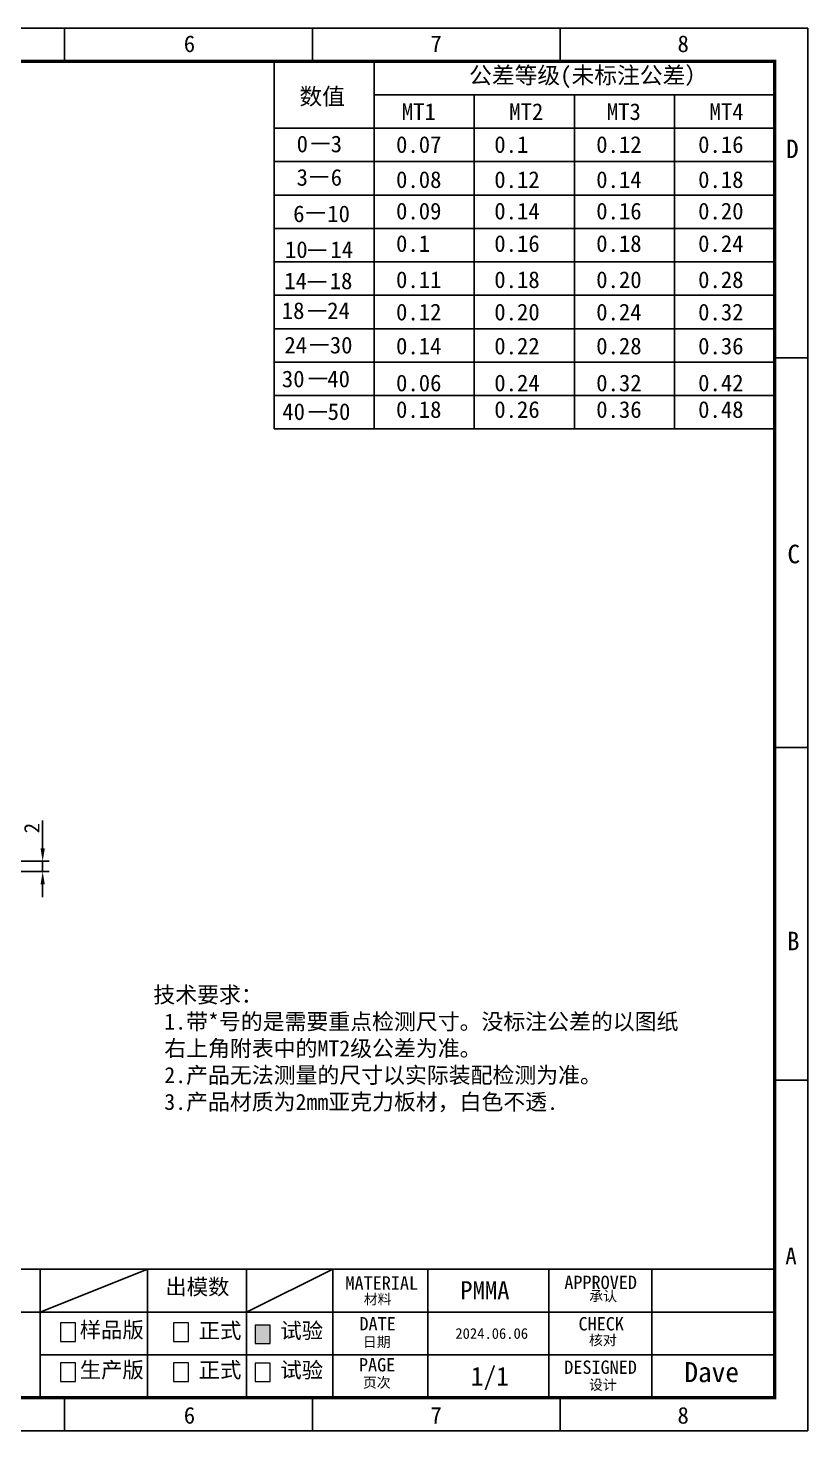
# Model space of a CAD drawing. Header units: millimetres. Extents: x 16785 to 17171, y 29514 to 29787.
# Drawn here: x 17018.9 to 17170.8, y 29513.6 to 29786.6 of the extents above; entities that cross this region are included whole.
import ezdxf
from ezdxf.enums import TextEntityAlignment as Align

# ---------------------------------------------------------------- set-up
doc = ezdxf.new("R2010")
doc.units = ezdxf.units.MM
doc.header["$PDMODE"] = 2
doc.layers.add('dim', color=3, linetype='Continuous')
doc.layers.add('title bar', color=7, linetype='Continuous')
doc.styles.get("Standard").update_dxf_attribs({"font": ''})
doc.styles.add('style3', font='')
doc.styles.add('宝明', font='')
doc.styles.get('Standard').set_extended_font_data('SimSun')
doc.styles.get('style3').set_extended_font_data('SimSun')
doc.styles.get('宝明').set_extended_font_data('SimHei')
doc.dimstyles.new('ISO-25', dxfattribs={"dimtxt": 3, "dimasz": 2.5, "dimexe": 1.25, "dimexo": 0.3, "dimtad": 1, "dimdsep": 46, "dimtxsty": 'Standard', "dimcen": 2.5, "dimclrd": 5, "dimclre": 5, "dimadec": 0, "dimazin": 0, "dimtfac": 1, "dimtmove": 0, "dimatfit": 3, "dimfxl": 1, "dimarcsym": 0})

# ---------------------------------------------------------------- blocks, each defined once
blk = doc.blocks.new('*D3')
at = {"color": 5, "lineweight": -2}
for p, q in [((17021.73, 29626.95), (17021.73, 29632.36)), ((17014.83, 29624.45), (17022.98, 29624.45)), ((17021.73, 29622.45), (17021.73, 29624.45)), ((17014.83, 29622.45), (17022.98, 29622.45)), ((17021.73, 29619.95), (17021.73, 29617.45))]:
    blk.add_line(p, q, dxfattribs=at)
at = {"color": 5}
for points in [[(17021.32, 29626.95), (17022.15, 29626.95), (17021.73, 29624.45)], [(17021.32, 29619.95), (17022.15, 29619.95), (17021.73, 29622.45)]]:
    blk.add_solid(points, dxfattribs=at)
at = {"layer": 'Defpoints', "color": 0}
for p in [(17014.53, 29624.45), (17021.73, 29624.45), (17014.53, 29622.45)]:
    blk.add_point(p, dxfattribs=at)
at = {"color": 0, "insert": (17019.61, 29630.9), "char_height": 3, "attachment_point": 5, "rotation": 90}
blk.add_mtext('2', dxfattribs=at)

msp = doc.modelspace()

# ---------------------------------------------------------------- hatches: boundary and pattern name
msp.add_hatch(color=256).paths.add_polyline_path([(17063.154, 29530.573), (17066.062, 29530.573), (17066.062, 29534.177), (17063.154, 29534.177)])

# ---------------------------------------------------------------- linework, layer by layer
for p, q in [((17066.794, 29708.587), (17066.794, 29780.087)), ((17086.294, 29708.587), (17086.294, 29780.087)), ((17164.294, 29773.587), (17086.294, 29773.587)), ((17105.794, 29708.587), (17105.794, 29773.587)), ((17125.294, 29708.587), (17125.294, 29773.587)), ((17144.794, 29708.587), (17144.794, 29773.587)), ((17164.294, 29767.087), (17066.794, 29767.087)), ((17074.076, 29764.121), (17077.622, 29764.121)), ((17164.294, 29760.587), (17066.794, 29760.587)), ((17073.82, 29757.616), (17077.366, 29757.616)), ((17164.294, 29754.087), (17066.794, 29754.087)), ((17073.115, 29750.606), (17076.661, 29750.606)), ((17164.294, 29747.587), (17066.794, 29747.587)), ((17073.435, 29743.356), (17076.98, 29743.356)), ((17164.294, 29741.087), (17066.794, 29741.087)), ((17073.373, 29737.2), (17076.919, 29737.2)), ((17164.294, 29734.587), (17066.794, 29734.587)), ((17073.435, 29731.555), (17076.98, 29731.555)), ((17164.294, 29728.087), (17066.794, 29728.087)), ((17073.839, 29724.941), (17077.385, 29724.941)), ((17164.294, 29721.587), (17066.794, 29721.587)), ((17073.584, 29718.413), (17077.129, 29718.413)), ((17164.294, 29715.087), (17066.794, 29715.087)), ((17073.559, 29711.904), (17077.105, 29711.904)), ((17164.294, 29708.587), (17066.794, 29708.587))]:
    msp.add_line(p, q)
at = {"color": 1}
for p, q in [((17021.246, 29536.728), (17042.143, 29545.048)), ((17061.466, 29536.728), (17078.247, 29545.048))]:
    msp.add_line(p, q, dxfattribs=at)
at = {"color": 7}
for p, q in [((17042.143, 29536.728), (17042.143, 29545.048)), ((17042.143, 29536.728), (17042.143, 29520.088)), ((17061.466, 29536.728), (17061.466, 29520.088)), ((17078.247, 29528.408), (17021.246, 29528.408))]:
    msp.add_line(p, q, dxfattribs=at)
at = {"layer": 'dim', "color": 0, "lineweight": 18}
for points in [[(17025.183, 29531.004), (17028.102, 29531.004), (17028.102, 29534.608), (17025.183, 29534.608)], [(17047.212, 29531.002), (17050.12, 29531.002), (17050.12, 29534.606), (17047.212, 29534.606)], [(17063.154, 29530.573), (17066.062, 29530.573), (17066.062, 29534.177), (17063.154, 29534.177)], [(17025.183, 29523.213), (17028.102, 29523.213), (17028.102, 29526.817), (17025.183, 29526.817)], [(17047.212, 29523.213), (17050.12, 29523.213), (17050.12, 29526.817), (17047.212, 29526.817)], [(17063.154, 29523.196), (17066.062, 29523.196), (17066.062, 29526.8), (17063.154, 29526.8)]]:
    msp.add_lwpolyline(points, close=True, dxfattribs=at)
at = {"layer": 'title bar', "color": 0}
for p, q in [((16784.696, 29786.587), (17170.794, 29786.587)), ((17026.007, 29786.587), (17026.007, 29780.087)), ((17074.27, 29786.587), (17074.27, 29780.087)), ((17122.532, 29786.587), (17122.532, 29780.087)), ((17170.794, 29786.587), (17170.794, 29513.588)), ((16791.196, 29780.087), (17164.294, 29780.087)), ((17164.294, 29780.087), (17164.294, 29520.088)), ((17164.373, 29722.398), (17170.794, 29722.398)), ((17164.373, 29646.565), (17170.794, 29646.565)), ((17164.294, 29581.838), (17170.794, 29581.838)), ((16791.196, 29545.048), (17164.294, 29545.048)), ((17021.246, 29545.048), (17021.246, 29520.088)), ((17061.466, 29536.728), (17061.466, 29545.048)), ((17078.247, 29545.048), (17078.247, 29520.088)), ((17096.775, 29545.048), (17096.775, 29520.088)), ((17120.308, 29545.048), (17120.308, 29520.088)), ((17140.389, 29545.048), (17140.389, 29520.088)), ((17164.294, 29536.728), (16996.391, 29536.728)), ((17164.294, 29528.408), (17078.247, 29528.408)), ((17164.294, 29520.088), (17024.963, 29520.088)), ((17026.007, 29520.088), (17026.007, 29513.588)), ((17074.27, 29520.088), (17074.27, 29513.588)), ((17122.532, 29520.088), (17122.532, 29513.588)), ((17170.794, 29513.588), (16784.696, 29513.588))]:
    msp.add_line(p, q, dxfattribs=at)
at = {"layer": 'title bar', "color": 0, "const_width": 0.65}
msp.add_lwpolyline([(16791.196, 29520.088), (17164.294, 29520.088), (17164.294, 29780.087), (16791.196, 29780.087)], dxfattribs=at)

# ---------------------------------------------------------------- texts
at = {"attachment_point": 1}
for s, insert, char_height, width in [('公差等级(未标注公差）', (17104.793, 29779.027), 3.25, 48.8695), ('数值', (17071.735, 29774.917), 3.25, 18.71649), ('MT1', (17091.681, 29771.946), 3.25, 19.5), ('MT2', (17112.613, 29771.946), 3.25, 19.5), ('MT3', (17131.611, 29771.946), 3.25, 19.5), ('MT4', (17151.619, 29771.946), 3.25, 19.5), ('0  3', (17071.201, 29765.662), 3.25, 12.47419), ('3  6', (17071.201, 29759.157), 3.25, 12.47419), ('6  10', (17070.526, 29752.071), 3.25, 19.30903), ('10  14', (17068.928, 29745.106), 3.25, 22.57715), ('14  18', (17068.795, 29739.018), 3.25, 20.29874), ('18  24', (17068.301, 29733.228), 3.25, 20.29874), ('24  30', (17068.813, 29726.519), 3.25, 20.29874), ('30  40', (17068.321, 29719.94), 3.25, 20.29874), ('40  50', (17068.401, 29713.574), 3.25, 20.29874), ('技术要求：\\P 1.带*号的是需要重点检测尺寸。没标注公差的以图纸     右上角附表中的MT2级公差为准。\\P 2.产品无法测量的尺寸以实际装配检测为准。\\P 3.产品材质为2mm亚克力板材，白色不透.', (17043.292, 29600.026), 3.125, 108.54408)]:
    msp.add_mtext(s, dxfattribs=dict(at, insert=insert, char_height=char_height, width=width))
at = {"char_height": 3.25, "attachment_point": 1}
for s, insert in [('0.07', (17090.563, 29765.551)), ('0.1', (17109.7, 29765.551)), ('0.12', (17129.552, 29765.551)), ('0.16', (17149.404, 29765.551)), ('0.08', (17090.563, 29758.721)), ('0.12', (17109.7, 29758.721)), ('0.14', (17129.552, 29758.721)), ('0.18', (17149.404, 29758.721)), ('0.09', (17090.563, 29752.603)), ('0.14', (17109.7, 29752.603)), ('0.16', (17129.552, 29752.603)), ('0.20', (17149.404, 29752.603)), ('0.1', (17090.563, 29746.282)), ('0.16', (17109.7, 29746.282)), ('0.18', (17129.552, 29746.282)), ('0.24', (17149.404, 29746.282)), ('0.11', (17090.563, 29739.247)), ('0.18', (17109.7, 29739.247)), ('0.20', (17129.552, 29739.247)), ('0.28', (17149.404, 29739.247)), ('0.12', (17090.563, 29732.947)), ('0.20', (17109.7, 29732.947)), ('0.24', (17129.552, 29732.947)), ('0.32', (17149.404, 29732.947)), ('0.14', (17090.563, 29726.342)), ('0.22', (17109.7, 29726.342)), ('0.28', (17129.552, 29726.342)), ('0.36', (17149.404, 29726.342)), ('0.06', (17090.563, 29719.155)), ('0.24', (17109.7, 29719.155)), ('0.32', (17129.552, 29719.155)), ('0.42', (17149.404, 29719.155)), ('0.18', (17090.563, 29713.981)), ('0.26', (17109.7, 29713.981)), ('0.36', (17129.552, 29713.981)), ('0.48', (17149.404, 29713.981))]:
    msp.add_mtext(s, dxfattribs=dict(at, insert=insert))
at = {"color": 1, "attachment_point": 1, "style": 'style3'}
for s, width, insert, char_height in [('PMMA', 20.73693, (17103.064, 29542.734), 3.528), ('2024.06.06', 19.05171, (17102.115, 29533.595), 2.0819)]:
    msp.add_mtext_dynamic_manual_height_columns(s, width=width, gutter_width=3.088, heights=[0], dxfattribs=dict(at, insert=insert, char_height=char_height))
at = {"color": 1, "insert": (17146.736, 29526.987), "char_height": 3.8998, "attachment_point": 1, "style": 'style3'}
msp.add_mtext('Dave', dxfattribs=at)
at = {"layer": 'title bar', "color": 0, "style": '宝明'}
for s, height, p in [('6', 3.25, (17049.216, 29781.909)), ('7', 3.25, (17097.27, 29781.909)), ('8', 3.25, (17145.382, 29781.909)), ('D', 3.611, (17166.52, 29761.275)), ('C', 3.611, (17166.798, 29682.437)), ('B', 3.611, (17166.696, 29607.123)), ('A', 3.25, (17166.385, 29546.034)), ('6', 3.25, (17049.216, 29515.006)), ('7', 3.25, (17097.27, 29515.006)), ('8', 3.25, (17145.382, 29515.006))]:
    msp.add_text(s, height=height, dxfattribs=at).set_placement(p)
for s, height, p in [('MATERIAL', 2.6, (17087.783, 29541.078)), ('APPROVED', 2.6, (17130.412, 29541.194)), ('DATE', 2.6, (17086.971, 29533.15)), ('CHECK', 2.6, (17130.528, 29533.14)), ('PAGE', 2.6, (17086.876, 29525.164)), ('1/1', 3.64, (17108.832, 29522.424)), ('DESIGNED', 2.6, (17130.398, 29524.693))]:
    msp.add_text(s, height=height, dxfattribs=at).set_placement(p, align=Align.CENTER)
at = {"layer": 'title bar', "color": 0, "linetype": 'Continuous', "style": '宝明'}
for s, p in [('材料', (17084.27, 29538.237)), ('承认', (17128.189, 29538.836)), ('日期', (17084.095, 29529.915)), ('核对', (17128.14, 29530.278)), ('页次', (17084.104, 29522.005)), ('设计', (17128.14, 29521.588))]:
    msp.add_text(s, height=1.9821, dxfattribs=at).set_placement(p)
at = {"layer": 'title bar', "color": 7, "lineweight": 18, "insert": (17045.623, 29543.154), "char_height": 3.05134, "width": 16.54782, "attachment_point": 1, "style": '宝明'}
msp.add_mtext('{\\fSimSun|b0|i0|c134|p54;出模数}', dxfattribs=at)
at = {"layer": 'title bar', "color": 0, "lineweight": 18, "char_height": 3.05134, "width": 16.54782, "attachment_point": 1, "style": '宝明'}
for s, insert in [('{\\fSimSun|b0|i0|c134|p54;样品版}', (17028.941, 29534.781)), ('{\\fSimSun|b0|i0|c134|p54;正式}', (17052.117, 29534.651)), ('{\\fSimSun|b0|i0|c134|p54;试验}', (17068.035, 29534.634)), ('{\\fSimSun|b0|i0|c134|p54;生产版}', (17028.941, 29526.99)), ('{\\fSimSun|b0|i0|c134|p54;正式}', (17052.117, 29526.99)), ('{\\fSimSun|b0|i0|c134|p54;试验}', (17068.035, 29526.973))]:
    msp.add_mtext(s, dxfattribs=dict(at, insert=insert))

# ---------------------------------------------------------------- dimensions: what is measured, and where the dimension line sits
dim = msp.add_linear_dim(base=(17021.732, 29624.45), p1=(17014.534, 29622.45), p2=(17014.534, 29624.45), angle=90, dimstyle='ISO-25')
dim.commit()
dim.dimension.update_dxf_attribs({"geometry": '*D3', "text_midpoint": (17019.607, 29630.905)})

doc.saveas('drawing.dxf')
